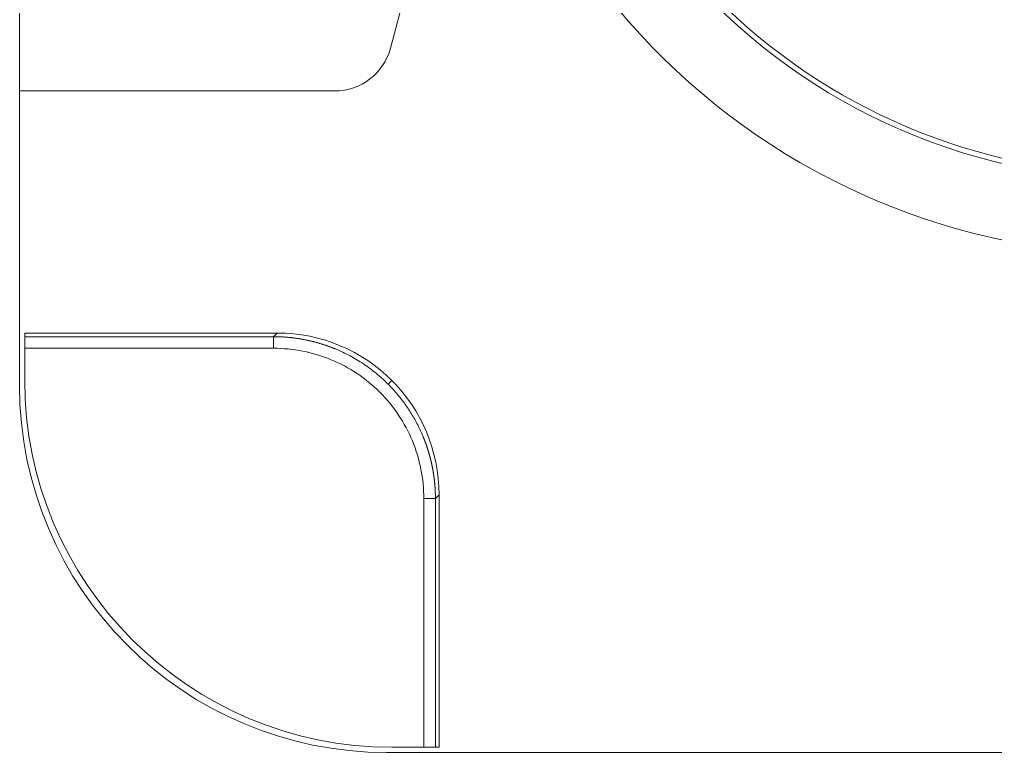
# Model space of a CAD drawing. Header units: millimetres. Extents: x 2234 to 3061, y 2092 to 2676.
# Drawn here: x 2431.7 to 2524.7, y 2203 to 2272.9 of the extents above; entities that cross this region are included whole.
import ezdxf

# ---------------------------------------------------------------- set-up
doc = ezdxf.new("R2010")
doc.units = ezdxf.units.MM
doc.layers.add('20', color=7, linetype='Continuous', true_color=0xffffff)
doc.layers.add('21', color=7, linetype='Continuous', true_color=0xffffff)

msp = doc.modelspace()

# ---------------------------------------------------------------- linework, layer by layer
at = {"layer": '20', "color": 7, "linetype": 'Continuous', "lineweight": 18}
for p, q in [((2469.309, 2278.617), (2467.065, 2270.177)), ((2431.695, 2266.09), (2431.695, 2276.09)), ((2461.75, 2266.09), (2431.695, 2266.09)), ((2431.695, 2266.09), (2431.695, 2238.007)), ((2432.195, 2243.007), (2432.195, 2242.658)), ((2456.254, 2243.007), (2432.195, 2243.007)), ((2432.195, 2241.552), (2432.195, 2242.658)), ((2432.195, 2242.658), (2455.906, 2242.658)), ((2455.906, 2242.658), (2456.254, 2243.007)), ((2455.906, 2242.658), (2455.906, 2241.552)), ((2432.195, 2238.507), (2432.195, 2241.552)), ((2455.906, 2241.552), (2432.195, 2241.552)), ((2466.828, 2238.14), (2467.18, 2238.492)), ((2471.695, 2227.566), (2471.347, 2227.217)), ((2471.695, 2203.507), (2471.695, 2227.566)), ((2470.24, 2203.507), (2470.24, 2227.217)), ((2471.347, 2227.217), (2470.24, 2227.217)), ((2471.347, 2227.217), (2471.347, 2203.507)), ((2470.24, 2203.507), (2467.195, 2203.507)), ((2471.347, 2203.507), (2470.24, 2203.507)), ((2471.695, 2203.507), (2471.347, 2203.507)), ((2596.896, 2203.007), (2466.695, 2203.007))]:
    msp.add_line(p, q, dxfattribs=at)
for centre, radius, start, end in [((2538.695, 2315.507), 65, 206.70874, 299.22418), ((2461.75, 2271.59), 5.5, 270, 345.11034), ((2466.695, 2238.007), 35, 180, 270), ((2467.195, 2238.507), 35, 180, 270)]:
    msp.add_arc(centre, radius, start, end, dxfattribs=at)
msp.add_ellipse((2456.136, 2227.448), major_axis=(-11.044, -11.044), ratio=0.992433, start_param=2.359993, end_param=3.923193, dxfattribs=at)
for points, knots in [([(2455.906, 2242.658), (2455.945, 2242.658), (2456.025, 2242.658), (2456.144, 2242.657), (2456.263, 2242.654), (2456.382, 2242.651), (2456.5, 2242.647), (2456.619, 2242.642), (2456.737, 2242.636), (2456.855, 2242.629), (2456.972, 2242.621), (2457.09, 2242.613), (2457.207, 2242.603), (2457.324, 2242.593), (2457.44, 2242.582), (2457.557, 2242.57), (2457.673, 2242.557), (2457.789, 2242.543), (2457.904, 2242.528), (2458.019, 2242.513), (2458.134, 2242.497), (2458.249, 2242.48), (2458.363, 2242.462), (2458.477, 2242.443), (2458.59, 2242.423), (2458.704, 2242.403), (2458.817, 2242.382), (2458.929, 2242.36), (2459.041, 2242.337), (2459.153, 2242.313), (2459.265, 2242.289), (2459.376, 2242.264), (2459.487, 2242.238), (2459.597, 2242.211), (2459.707, 2242.184), (2459.817, 2242.156), (2459.926, 2242.127), (2460.035, 2242.097), (2460.143, 2242.067), (2460.251, 2242.035), (2460.359, 2242.003), (2460.466, 2241.971), (2460.573, 2241.937), (2460.68, 2241.903), (2460.785, 2241.869), (2460.891, 2241.833), (2460.996, 2241.797), (2461.101, 2241.76), (2461.205, 2241.722), (2461.309, 2241.684), (2461.412, 2241.645), (2461.515, 2241.606), (2461.617, 2241.565), (2461.719, 2241.525), (2462.259, 2241.304), (2463.212, 2240.853), (2464.517, 2240.069), (2465.73, 2239.168), (2466.771, 2238.224), (2467.655, 2237.268), (2468.402, 2236.321), (2469.077, 2235.314), (2469.674, 2234.25), (2470.022, 2233.494), (2470.192, 2233.083), (2470.212, 2233.032), (2470.232, 2232.982), (2470.253, 2232.931), (2470.273, 2232.881), (2470.293, 2232.83), (2470.312, 2232.779), (2470.332, 2232.728), (2470.351, 2232.677), (2470.37, 2232.626), (2470.389, 2232.574), (2470.408, 2232.523), (2470.427, 2232.471), (2470.446, 2232.42), (2470.464, 2232.368), (2470.482, 2232.316), (2470.5, 2232.264), (2470.518, 2232.212), (2470.536, 2232.16), (2470.553, 2232.107), (2470.571, 2232.055), (2470.588, 2232.002), (2470.605, 2231.95), (2470.622, 2231.897), (2470.638, 2231.844), (2470.655, 2231.791), (2470.671, 2231.738), (2470.687, 2231.685), (2470.703, 2231.632), (2470.719, 2231.578), (2470.734, 2231.525), (2470.75, 2231.471), (2470.765, 2231.418), (2470.78, 2231.364), (2470.795, 2231.31), (2470.81, 2231.256), (2470.824, 2231.202), (2470.838, 2231.148), (2470.853, 2231.094), (2470.867, 2231.04), (2470.88, 2230.985), (2470.894, 2230.931), (2470.907, 2230.876), (2470.92, 2230.821), (2470.934, 2230.767), (2470.946, 2230.712), (2470.959, 2230.657), (2470.971, 2230.602), (2470.984, 2230.547), (2470.996, 2230.491), (2471.008, 2230.436), (2471.019, 2230.381), (2471.031, 2230.325), (2471.042, 2230.269), (2471.053, 2230.214), (2471.064, 2230.158), (2471.075, 2230.102), (2471.085, 2230.046), (2471.096, 2229.99), (2471.106, 2229.934), (2471.116, 2229.878), (2471.125, 2229.822), (2471.135, 2229.765), (2471.144, 2229.709), (2471.153, 2229.652), (2471.162, 2229.596), (2471.171, 2229.539), (2471.179, 2229.483), (2471.188, 2229.426), (2471.196, 2229.369), (2471.204, 2229.312), (2471.211, 2229.255), (2471.219, 2229.198), (2471.226, 2229.141), (2471.233, 2229.083), (2471.24, 2229.026), (2471.247, 2228.969), (2471.253, 2228.911), (2471.259, 2228.854), (2471.265, 2228.796), (2471.271, 2228.738), (2471.277, 2228.681), (2471.282, 2228.623), (2471.287, 2228.565), (2471.292, 2228.507), (2471.297, 2228.449), (2471.302, 2228.391), (2471.306, 2228.333), (2471.31, 2228.275), (2471.314, 2228.216), (2471.318, 2228.158), (2471.321, 2228.1), (2471.324, 2228.041), (2471.327, 2227.983), (2471.33, 2227.924), (2471.333, 2227.866), (2471.335, 2227.807), (2471.337, 2227.748), (2471.339, 2227.689), (2471.341, 2227.631), (2471.342, 2227.572), (2471.344, 2227.513), (2471.345, 2227.454), (2471.345, 2227.395), (2471.346, 2227.336), (2471.346, 2227.277), (2471.346, 2227.237), (2471.347, 2227.217)], [0, 0, 0, 0, 0.004923, 0.009838, 0.014746, 0.019646, 0.024538, 0.029422, 0.034298, 0.039167, 0.044028, 0.048881, 0.053727, 0.058564, 0.063394, 0.068216, 0.073031, 0.077837, 0.082636, 0.087427, 0.092211, 0.096986, 0.101754, 0.106514, 0.111267, 0.116012, 0.120749, 0.125478, 0.130199, 0.134913, 0.139619, 0.144318, 0.149008, 0.153691, 0.158367, 0.163034, 0.167694, 0.172346, 0.176991, 0.181627, 0.186256, 0.190878, 0.195491, 0.200097, 0.204696, 0.209286, 0.213869, 0.218444, 0.223012, 0.227572, 0.232124, 0.236668, 0.241205, 0.245734, 0.250256, 0.31332, 0.375957, 0.438175, 0.499982, 0.549404, 0.599087, 0.649036, 0.699253, 0.749744, 0.751982, 0.754223, 0.756466, 0.75871, 0.760956, 0.763204, 0.765454, 0.767706, 0.76996, 0.772216, 0.774473, 0.776733, 0.778994, 0.781257, 0.783522, 0.785789, 0.788058, 0.790329, 0.792602, 0.794876, 0.797153, 0.799431, 0.801711, 0.803993, 0.806277, 0.808563, 0.81085, 0.81314, 0.815431, 0.817725, 0.82002, 0.822317, 0.824616, 0.826917, 0.82922, 0.831525, 0.833831, 0.83614, 0.83845, 0.840762, 0.843076, 0.845392, 0.84771, 0.85003, 0.852352, 0.854675, 0.857001, 0.859328, 0.861657, 0.863988, 0.866321, 0.868656, 0.870993, 0.873332, 0.875673, 0.878015, 0.880359, 0.882706, 0.885054, 0.887404, 0.889756, 0.89211, 0.894466, 0.896823, 0.899183, 0.901544, 0.903908, 0.906273, 0.90864, 0.911009, 0.91338, 0.915753, 0.918128, 0.920504, 0.922883, 0.925263, 0.927645, 0.93003, 0.932416, 0.934804, 0.937194, 0.939586, 0.941979, 0.944375, 0.946773, 0.949172, 0.951573, 0.953977, 0.956382, 0.958789, 0.961198, 0.963609, 0.966021, 0.968436, 0.970853, 0.973271, 0.975691, 0.978114, 0.980538, 0.982964, 0.985392, 0.987822, 0.990254, 0.992687, 0.995123, 0.997561, 1, 1, 1, 1]), ([(2470.24, 2227.217), (2470.241, 2229.099), (2469.868, 2230.977), (2468.434, 2234.446), (2467.373, 2236.034), (2464.722, 2238.685), (2463.134, 2239.746), (2459.665, 2241.18), (2457.787, 2241.553), (2455.906, 2241.552)], [0, 0, 0, 0, 0.25, 0.25, 0.5, 0.5, 0.75, 0.75, 1, 1, 1, 1])]:
    msp.add_open_spline(points, degree=3, knots=knots, dxfattribs=at)
at = {"layer": '21', "color": 7, "linetype": 'Continuous', "lineweight": 18}
msp.add_circle((2538.695, 2315.507), 57.383, dxfattribs=at)
msp.add_circle((2538.695, 2315.507), 57.383, dxfattribs=at)
for radius, start, end in [(57.886, 200.75015, 298.68839), (65, 206.70874, 299.22418)]:
    msp.add_arc((2538.695, 2315.507), radius, start, end, dxfattribs=at)

doc.saveas('drawing.dxf')
